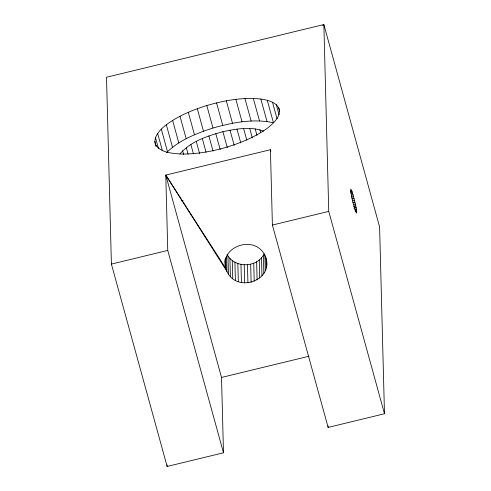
<?xml version="1.0" encoding="UTF-8"?>
<svg xmlns="http://www.w3.org/2000/svg" width="491" height="491" viewBox="0 0 491 491"><rect width="100%" height="100%" fill="white"/><g stroke="black" fill="none" stroke-linecap="round" stroke-linejoin="round"><path stroke-width="0.74" d="M226.511 256.265L226.903 271.333C216.2 247.366 255.019 233.09 265.042 255.829C275.746 279.802 236.926 294.072 226.903 271.333L165.78 175.084L270.424 149.718L270.829 151.191M156.034 146.281C151.989 137.554 159.968 129.667 166.326 124.745C178.429 115.802 192.521 110.015 206.797 105.534C224.27 100.502 242.609 97.095 260.838 99.029C268.184 100.158 278.477 102.459 279.68 111.273M227.038 254.32C234.256 268.522 257.523 268.086 264.238 253.657M166.572 152.67C179.135 140.045 196.369 133.478 212.99 128.022C232.482 122.578 253.338 118.386 273.462 122.756L267.27 100.274M179.958 153.947C190.686 141.304 207.441 136.001 222.908 131.698C236.153 128.924 250.619 126.193 263.673 131.165M322.704 25.52L323.857 24.55L379.598 226.91L384.484 413.753L328.135 427.416L272.395 225.056L270.424 149.718M181.572 201.034L183.063 200.672M350.292 191.165L351.783 190.809L353.097 194.847L356.135 207.509L356.675 213.162L355.208 210.203L352.851 201.893L350.991 193.104L350.715 188.98L351.783 190.809M350.697 192.3L352.182 191.938M351.139 193.657L352.624 193.301M351.611 195.209L353.097 194.847M351.347 197.094L353.575 196.553M351.832 198.904L354.066 198.364M352.311 200.788L354.539 200.248M352.765 202.685L354.999 202.145M353.189 204.563L355.423 204.023M165.78 175.084L221.521 377.45L223.491 452.788L167.143 466.45L111.402 264.09L167.75 250.428L165.78 175.084L225.848 268.46L225.615 259.42M272.395 225.056L328.743 211.394L323.857 24.55L106.516 77.247L111.402 264.09M353.575 206.367L355.803 205.821M353.901 208.049L356.135 207.509M354.913 209.393L356.398 209.037M355.116 210.725L356.607 210.369M355.251 211.83L356.736 211.468M221.521 377.45L309.097 356.214M155.635 144.833C161.116 152.922 172.163 153.327 180.983 154.021C196.762 154.284 212.425 151.363 227.517 146.938C241.799 142.458 255.885 136.67 267.988 127.728C273.739 122.983 281.785 115.986 278.679 107.646M328.743 211.394L384.484 413.753M276.298 104.638L279.097 114.79M272.462 102.159L277.059 118.84M260.838 99.029L267.03 121.51M253.331 98.452L259.524 120.939M259.88 129.796L260.684 132.693M255.197 128.888L256.996 135.412M244.935 98.562L251.128 121.044M249.723 128.464L252.319 137.897M235.852 99.354L242.045 121.836M243.604 128.544L246.795 140.15M236.981 129.121L240.774 142.899M226.314 100.802L232.507 123.29M230.027 130.183L234.219 145.41M216.549 102.883L222.742 125.365M222.908 131.698L227.302 147.65M215.795 133.632L220.189 149.589M206.797 105.534L212.99 128.022M208.871 135.933L213.069 151.167M197.296 108.701L203.495 131.183M202.304 138.56L206.103 152.339M188.292 112.298L194.485 134.78M196.259 141.426L199.653 153.757M190.876 144.483L193.472 153.91M179.994 116.232L186.187 138.72M186.298 147.638L188.096 154.162M182.627 150.817L183.622 154.444M172.611 120.418L178.804 142.906M166.326 124.745L172.519 147.232M161.294 129.115L167.486 151.596M157.636 133.405L162.435 150.811M155.444 137.523L158.446 148.405M154.775 141.365L155.972 145.717M167.75 250.428L223.491 452.788M328.092 425.893L328.135 427.416M266.619 260.187L266.705 264.729M265.993 257.947L266.245 267.742M264.876 254.829L265.287 270.645M263.379 255.302L263.851 273.383M261.507 257.793L261.979 275.874M259.236 259.978L259.708 278.059M256.627 261.813L257.1 279.895M253.743 263.244L254.221 281.325M250.662 264.238L251.134 282.319M247.452 264.772L247.924 282.853M244.193 264.827L244.665 282.908M240.964 264.41L241.437 282.491M237.847 263.526L238.319 281.607M234.919 262.2L235.392 280.281M232.255 260.463L232.728 278.544M229.911 258.352L230.383 276.433M227.953 255.928L228.432 274.015M225.657 257.916L225.7 259.42M225.16 259.42L225.24 262.433M225.13 259.444L225.289 265.471M167.106 464.916L167.143 466.45"/></g></svg>
